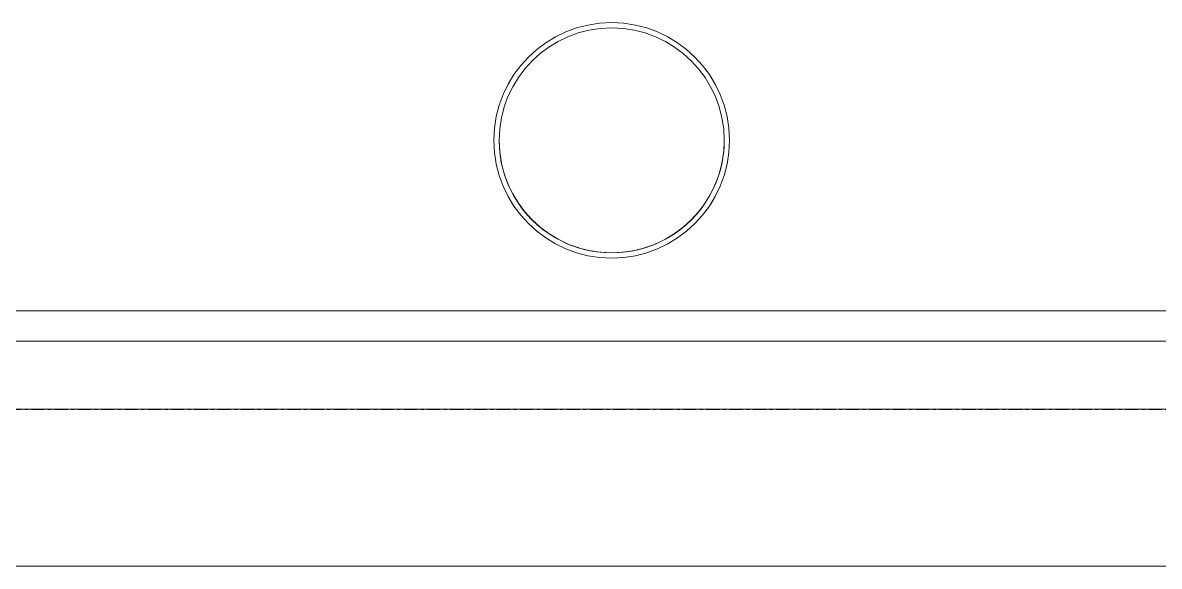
# Model space of a CAD drawing. Header units: millimetres. Extents: x -677815 to 476396, y -125373 to 39000.
# Drawn here: x 199378 to 200463, y -150 to 369 of the extents above; entities that cross this region are included whole.
import ezdxf

# ---------------------------------------------------------------- set-up
doc = ezdxf.new("R2010")
doc.units = ezdxf.units.MM
doc.linetypes.add('Xref building Toll$0$Grid Line', pattern=[22.225, 12.7, -3.175, 3.175, -3.175])
for name, color, linetype, lineweight in [('AM_BOR', 4, 'Continuous', 25), ('Xref building Toll$0$A-WALL', 113, 'Continuous', 9), ('Xref building Toll$0$P-PIPE', 3, 'Continuous', 9)]:
    doc.layers.add(name, color=color, linetype=linetype, lineweight=lineweight)
doc.layers.add('Xref building Toll$0$S-GRID', color=8, linetype='Continuous')

# ---------------------------------------------------------------- blocks, each defined once
blk = doc.blocks.new('Xref building Toll$0$Toll Grids')
at = {"layer": 'Xref building Toll$0$S-GRID', "linetype": 'Xref building Toll$0$Grid Line'}
blk.add_line((-9195.8, 0), (280997.7, 0), dxfattribs=at)
blk = doc.blocks.new('Xref building Toll$0$DWP_Downpipe - 225mm-1784091-MASTER GROUND FLOOR')
at = {"layer": 'Xref building Toll$0$P-PIPE'}
for radius, start, end in [(112.5, 0, 180), (112.5, 0, 180), (107.5, 0, 180), (107.5, 360, 180), (112.5, 180, 360), (112.5, 180, 0), (107.5, 180, 360), (107.5, 180, 360)]:
    blk.add_arc((-33.5, -236), radius, start, end, dxfattribs=at)
blk = doc.blocks.new('Xref building Toll$0$building block 28092016')
at = {"layer": 'Xref building Toll$0$A-WALL', "lineweight": 18}
for p, q in [((923374.1, -671405.5), (918405.1, -671405.5)), ((918405.1, -671434.5), (923374.1, -671434.5))]:
    blk.add_line(p, q, dxfattribs=at)
at = {"layer": 'Xref building Toll$0$A-WALL'}
for p, q in [((918352.1, -671499.5), (923427.1, -671499.5)), ((923427.1, -671649.5), (920984.6, -671649.5))]:
    blk.add_line(p, q, dxfattribs=at)
at = {"layer": 'Xref building Toll$0$P-PIPE', "rotation": 180}
blk.add_blockref('Xref building Toll$0$DWP_Downpipe - 225mm-1784091-MASTER GROUND FLOOR', (922456.1, -671478.5), dxfattribs=at)
blk = doc.blocks.new('Xref building Toll')
for name, p in [('Xref building Toll$0$Toll Grids', (0, 0)), ('Xref building Toll$0$building block 28092016', (-722549.6, 671499.5))]:
    blk.add_blockref(name, p)

msp = doc.modelspace()

# ---------------------------------------------------------------- block references
at = {"layer": 'AM_BOR'}
msp.add_blockref('Xref building Toll', (0, 0), dxfattribs=at)

doc.saveas('drawing.dxf')
